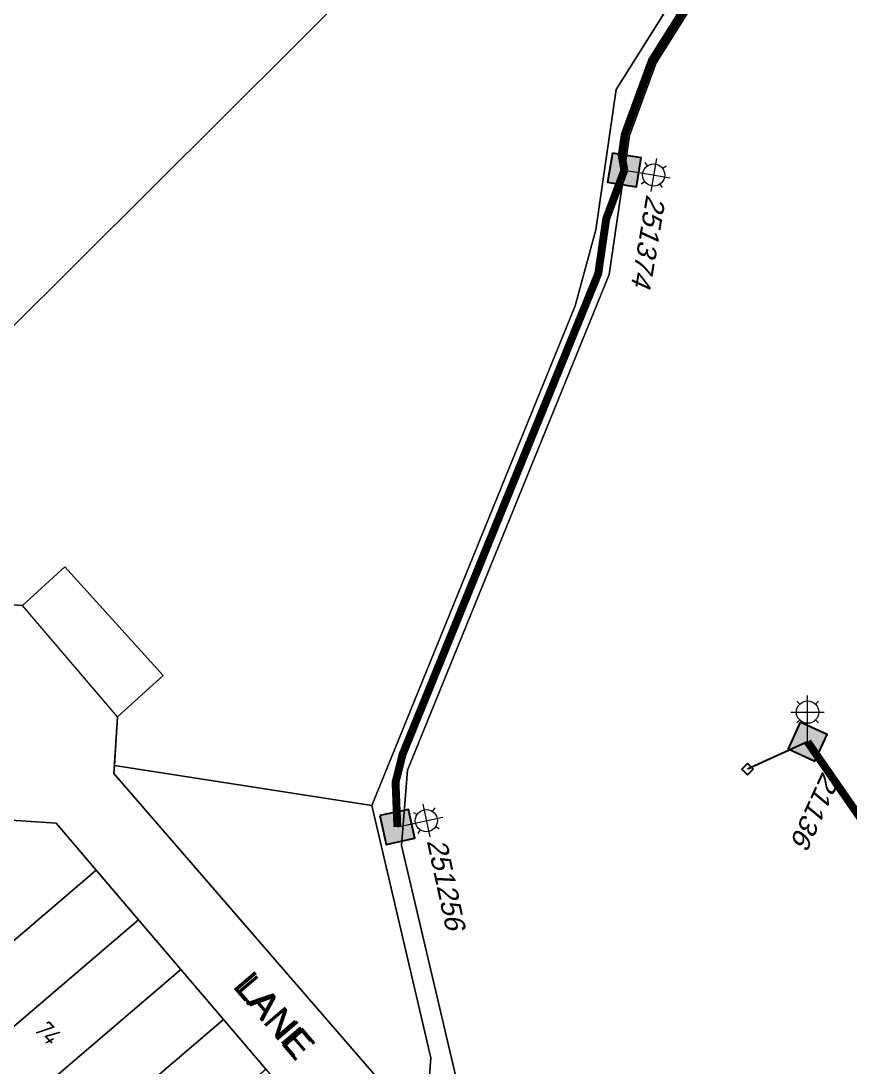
# Model space of a CAD drawing. Header units: metres. Extents: x 296308 to 298462, y 6229542 to 6231092.
# Drawn here: x 297510 to 297593.7, y 6230347.5 to 6230453.2 of the extents above; entities that cross this region are included whole.
import ezdxf
from ezdxf.enums import TextEntityAlignment as Align

# ---------------------------------------------------------------- set-up
doc = ezdxf.new("R2010")
doc.units = ezdxf.units.M
doc.linetypes.add('Cable Exist UG', pattern=[8.2, 4, -1.2, 1.8, -1.2])
doc.linetypes.add('IECLCENT', pattern=[15.5, 9.5, -2, 2, -2])
doc.layers.get('0').update_dxf_attribs({"color": 6})
doc.layers.add('Cadastre Land Parcels_SP_EXT', color=9, linetype='Continuous', lineweight=5)
doc.layers.add('Cadastre Roads_SP_EXT', color=94, linetype='Continuous', lineweight=15)
for name, color, linetype in [('Equip_SP_SL_EXT', 7, 'Continuous'), ('Mains_LV_EXT', 7, 'Continuous'), ('Mains_SL_EXT', 7, 'Continuous'), ('Notes_LV_MISC', 7, 'Continuous'), ('Notes_SP_MISC', 7, 'Continuous'), ('Services_SP_EXT', 7, 'Continuous'), ('SupportsUG_SP_LV_SL_EXT', 7, 'Continuous')]:
    doc.layers.add(name, color=color, linetype=linetype)
doc.styles.add('COLUMN_LABEL', font='arial.ttf')
doc.styles.add('iecARIAL', font='arial.ttf', dxfattribs={"height": 2})
doc.styles.add('ieISOCP', font='isocp.shx')
doc.styles.add('POLE_LABEL', font='arial.ttf')
doc.styles.get("Standard").update_dxf_attribs({"font": 'arial.ttf'})

# ---------------------------------------------------------------- blocks, each defined once
blk = doc.blocks.new('COLUMN_EXT')
blk.add_hatch(color=256).paths.add_polyline_path([(-1.49, 1.48), (-1.49, -1.49), (1.48, -1.49), (1.48, 1.48)])
blk.add_lwpolyline([(-1.49, -1.49), (1.48, -1.49), (1.48, 1.48), (-1.49, 1.48)], close=True)
at = {"style": 'COLUMN_LABEL', "oblique": 15, "flags": 8}
blk.add_attdef('ASSET_NUM', text='', height=2, dxfattribs=at).set_placement((2, 2), align=Align.BOTTOM_LEFT)
at = {"flags": 9}
for tag, style, p in [('STRUCTURE_PLANT_NUMBER', 'POLE_LABEL', (1.81, 0.03)), ('STREET_CODE', 'COLUMN_LABEL', (1.81, -0.2))]:
    blk.add_attdef(tag, text='', height=0.2, dxfattribs=dict(at, style=style)).set_placement(p, align=Align.MIDDLE_LEFT)
for tag, p in [('COLUMN_TYPE', (1.81, -0.4)), ('OWNED_BY', (1.81, -0.6)), ('STATE', (1.81, -0.8)), ('USAGE', (1.81, -1)), ('STREETNAME', (1.81, -1.6)), ('SUBURB', (1.81, -1.8)), ('LEGEND', (1.81, -1.2)), ('LOCATION', (1.81, -1.4)), ('NOTES', (1.81, -2))]:
    blk.add_attdef(tag, text='', height=0.2, dxfattribs=at).set_placement(p, align=Align.MIDDLE_LEFT)
at = {"flags": 1}
blk.add_attdef('Z', (1.81, -2.35), '', height=0.2, dxfattribs=at)
blk = doc.blocks.new('*U169')
at = {"lineweight": 15}
for p, q in [((0, 1.75), (0, 6.25)), ((-1.46, 5.46), (-1.06, 5.06)), ((1.46, 5.46), (1.06, 5.06)), ((-2.25, 4), (2.25, 4)), ((-1.46, 2.54), (-1.06, 2.94)), ((1.46, 2.54), (1.06, 2.94)), ((0, 0), (0, 2.5))]:
    blk.add_line(p, q, dxfattribs=at)
blk.add_circle((0, 4), 1.5, dxfattribs=at)
at = {"style": 'iecARIAL', "oblique": 15, "flags": 9}
blk.add_attdef('ASSET_NUM', text='', height=2, dxfattribs=at).set_placement((1.5, 1.5), align=Align.BOTTOM_RIGHT)
for tag, p, height, flags in [('CONSTRUCTED_VOLTAGE', (0.98, -0.65), 0.2, 9), ('CONTROL_TYPE', (0.98, -0.85), 0.2, 9), ('LANTERN_PURPOSE', (0.98, -1.05), 0.2, 9), ('LANTERN_TYPE', (0.98, -1.25), 0.2, 9), ('NO_PHASES', (0.98, -1.45), 0.2, 9), ('LNUMBER', (2.18, -3.25), 2.5, 8), ('OPERATING_VOLTAGE', (0.98, -1.65), 0.2, 9), ('ORIENTATION', (0.98, -1.85), 0.2, 9), ('OWNED_BY', (0.98, -2.05), 0.2, 9), ('STATE', (0.98, -2.25), 0.2, 9), ('USAGE', (0.98, -2.45), 0.2, 9), ('CEXIST', (0.98, -2.65), 0.2, 9), ('CNEW', (0.98, -2.85), 0.2, 9), ('CNUMBER', (0.98, -3.05), 0.2, 9), ('CREMOVE', (0.98, -3.25), 0.2, 9), ('CREPLACE', (0.98, -3.45), 0.2, 9), ('LKINGHEIGHT', (0.98, -3.65), 0.2, 9), ('LBRACKET', (0.98, -3.85), 0.2, 9), ('LBRACKETVOCAB', (0.98, -4.05), 0.2, 9), ('LCATEGORY', (0.98, -4.25), 0.2, 9), ('LCHARGE1', (0.98, -4.45), 0.2, 9), ('LCHARGE1PERCENT', (0.98, -4.65), 0.2, 9), ('LCHARGE2', (0.98, -4.85), 0.2, 9), ('LCHARGE2PERCENT', (0.98, -5.05), 0.2, 9), ('LCHARGE3', (0.98, -5.25), 0.2, 9), ('LCHARGE3PERCENT', (0.98, -5.45), 0.2, 9), ('LEXIST', (0.98, -5.65), 0.2, 9), ('LLAMP', (0.98, -5.85), 0.2, 9), ('LLAMPVOCAB', (0.98, -6.05), 0.2, 9), ('LMAST', (0.98, -6.25), 0.2, 9), ('LMASTVOCAB', (0.98, -6.45), 0.2, 9), ('LNEW', (0.98, -6.65), 0.2, 9), ('LANTNUMBER', (0.98, -6.85), 0.2, 9), ('LOUTREACH', (0.98, -7.25), 0.2, 9), ('LOUTREACHVOCAB', (0.98, -7.45), 0.2, 9), ('LRATECODE', (0.98, -7.65), 0.2, 9), ('LREMOVE', (0.98, -7.85), 0.2, 9), ('LREPLACE', (0.98, -8.05), 0.2, 9), ('LTYPE', (0.98, -8.25), 0.2, 9), ('LTYPEVOCAB', (0.98, -8.45), 0.2, 9), ('STREETNAME', (0.98, -9.25), 0.2, 9), ('SUBURB', (0.98, -9.45), 0.2, 1), ('LEGEND', (0.98, -8.65), 0.2, 9), ('LOCATION', (0.98, -8.85), 0.2, 9), ('NOTES', (0.98, -9.05), 0.2, 9)]:
    blk.add_attdef(tag, p, '', height=height, dxfattribs=dict(flags=flags))
blk = doc.blocks.new('CCP_EXT')
at = {"flags": 9}
for tag, p in [('STATE', (0, -1.8)), ('USAGE', (0, -1.2)), ('LEGEND', (0, -1.4)), ('LIFE_SUPPORT', (0, -1.6)), ('NOTES', (0, -2))]:
    blk.add_attdef(tag, text='', height=0.2, dxfattribs=at).set_placement(p, align=Align.MIDDLE_LEFT)
blk.add_wipeout([(0, 0.57), (0.57, 0), (0, -0.57), (-0.57, 0)])
blk.add_lwpolyline([(-0.57, 0), (0, 0.57), (0.57, 0), (0, -0.57), (-0.57, 0)])
at = {"flags": 1}
blk.add_attdef('Z', (0, 0), '', height=0.2, dxfattribs=at)
at = {"flags": 9}
for tag, p in [('CCP_TYPE', (0, 0)), ('CONSTRUCTED_VOLTAGE', (0, -0.2)), ('OPERATING_VOLTAGE', (0, -0.6)), ('ORIENTATION', (0, -0.8)), ('OWNED_BY', (0, -1)), ('NO_PHASES', (0, -0.4))]:
    blk.add_attdef(tag, text='', height=0.2, dxfattribs=at).set_placement(p, align=Align.MIDDLE_LEFT)

msp = doc.modelspace()

# ---------------------------------------------------------------- linework, layer by layer
at = {"layer": 'Cadastre Land Parcels_SP_EXT', "linetype": 'Continuous'}
for points in [[(297463.05, 6230453.75), (297474.74, 6230440.4), (297472.35, 6230438.24), (297471.98, 6230432.52), (297493.79, 6230407.05), (297589.03, 6230501.79)], [(297592.11, 6230481.26), (297570.11, 6230446.25), (297568.03, 6230432.05), (297565.94, 6230424.39), (297545.42, 6230373.96), (297551.38, 6230348.48), (297550.81, 6230340.87), (297552.18, 6230338.91), (297554.39, 6230344.43), (297548.42, 6230369.9), (297549.02, 6230377.51), (297569.39, 6230427.56), (297571.44, 6230441.58), (297574.15, 6230448.93), (297591.23, 6230476.11)], [(297591.23, 6230476.11), (297574.15, 6230448.93), (297571.44, 6230441.58), (297569.39, 6230427.56), (297549.02, 6230377.51), (297548.42, 6230369.9), (297554.39, 6230344.43), (297552.18, 6230338.91), (297553.17, 6230337.68), (297558.74, 6230337.32), (297560.82, 6230339.2), (297570.74, 6230328.2), (297564.95, 6230322.97), (297585.06, 6230300.68), (297593.13, 6230296.21), (297603.02, 6230291.49)]]:
    msp.add_lwpolyline(points, dxfattribs=at)
for points in [[(297565.94, 6230424.39), (297568.03, 6230432.05), (297570.11, 6230446.25), (297592.11, 6230481.26), (297592.19, 6230499.19), (297589.03, 6230501.79), (297493.79, 6230407.05), (297504.54, 6230394.5), (297510.11, 6230394.15), (297514.41, 6230398.05), (297524.34, 6230387.08), (297519.72, 6230382.91), (297519.41, 6230377.98), (297545.42, 6230373.96), (297565.94, 6230424.39)], [(297551.38, 6230348.48), (297545.42, 6230373.96), (297519.41, 6230377.98), (297519.36, 6230377.19), (297550.81, 6230340.87), (297551.38, 6230348.48)], [(297517.57, 6230367.43), (297513.53, 6230372.17), (297507.96, 6230372.53), (297491.38, 6230357.57), (297491.01, 6230351.85), (297494.5, 6230347.75), (297517.57, 6230367.43)], [(297521.85, 6230362.41), (297517.57, 6230367.43), (297494.5, 6230347.75), (297498.79, 6230342.73), (297521.85, 6230362.41)], [(297526.13, 6230357.39), (297521.85, 6230362.41), (297498.79, 6230342.73), (297503.07, 6230337.71), (297526.13, 6230357.39)], [(297530.42, 6230352.36), (297526.13, 6230357.39), (297503.07, 6230337.71), (297507.35, 6230332.68), (297530.42, 6230352.36)], [(297534.7, 6230347.34), (297530.42, 6230352.36), (297507.35, 6230332.68), (297511.64, 6230327.66), (297534.7, 6230347.34)]]:
    msp.add_lwpolyline(points, close=True, dxfattribs=at)
at = {"layer": 'Cadastre Roads_SP_EXT', "linetype": 'Continuous'}
for points in [[(297510.11, 6230394.15), (297504.54, 6230394.5), (297493.79, 6230407.05), (297471.98, 6230432.52), (297472.35, 6230438.24), (297474.74, 6230440.4), (297467, 6230449.24)], [(297560.82, 6230339.2), (297558.74, 6230337.32), (297553.17, 6230337.68), (297552.18, 6230338.91), (297550.81, 6230340.87), (297519.36, 6230377.19), (297519.72, 6230382.91), (297510.11, 6230394.15)], [(297491.38, 6230357.57), (297507.96, 6230372.53), (297513.53, 6230372.17)], [(297513.53, 6230372.17), (297517.57, 6230367.43), (297521.85, 6230362.41), (297526.13, 6230357.39), (297530.42, 6230352.36), (297534.7, 6230347.34), (297538.98, 6230342.32), (297543.26, 6230337.3), (297547.29, 6230332.58), (297546.92, 6230326.85)]]:
    msp.add_lwpolyline(points, dxfattribs=at)
at = {"layer": 'Mains_LV_EXT', "linetype": 'IECLCENT', "lineweight": 30, "ltscale": 0.5, "const_width": 0.2, "flags": 128}
msp.add_lwpolyline([(297623.27, 6230356.81), (297624.14, 6230363.71), (297596.24, 6230370.56), (297589.43, 6230380.38)], dxfattribs=at)
at = {"layer": 'Mains_SL_EXT', "linetype": 'Cable Exist UG'}
for points in [[(297570.93, 6230438.06), (297570.65, 6230439.58), (297570.65, 6230439.58), (297570.96, 6230441.7), (297573.7, 6230449.15), (297589.99, 6230475.08), (297591.35, 6230476.36)], [(297547.99, 6230371.79), (297547.81, 6230376.3), (297548.52, 6230379.11), (297568.29, 6230427.66), (297569.09, 6230433.19), (297570.93, 6230438.1)], [(297623.27, 6230356.81), (297618.96, 6230364.98), (297596.24, 6230370.56), (297589.43, 6230380.38)]]:
    msp.add_lwpolyline(points, dxfattribs=at)
at = {"layer": 'Notes_SP_MISC', "const_width": 0.8}
for points in [[(297570.93, 6230438.06), (297570.65, 6230439.58), (297570.65, 6230439.58), (297570.96, 6230441.7), (297573.7, 6230449.15), (297589.99, 6230475.08), (297591.35, 6230476.36)], [(297547.99, 6230371.79), (297547.81, 6230376.3), (297548.52, 6230379.11), (297568.29, 6230427.66), (297569.09, 6230433.19), (297570.93, 6230438.1)], [(297623.27, 6230356.81), (297618.96, 6230364.98), (297596.24, 6230370.56), (297589.43, 6230380.38)]]:
    msp.add_lwpolyline(points, dxfattribs=at)

# ---------------------------------------------------------------- block references
at = {"layer": 'Equip_SP_SL_EXT', "xscale": 0.75, "yscale": 0.75, "zscale": 0.75}
for p, rotation in [((297570.93, 6230438.1), 260.3982064639751), ((297547.99, 6230371.79), 282.1849921047154)]:
    msp.add_blockref('*U169', p, dxfattribs=dict(at, rotation=rotation))
msp.add_blockref('*U169', (297589.43, 6230380.38), dxfattribs=at)
at = {"layer": 'Notes_LV_MISC'}
ref = msp.add_blockref('COLUMN_EXT', (297570.93, 6230438.1), dxfattribs=dict(at, rotation=260.3982064639751))
ref.add_attrib('ASSET_NUM', '251374', dxfattribs={"layer": '0', "height": 2, "rotation": 260.3982, "style": 'COLUMN_LABEL', "oblique": 15}).set_placement((297572.57, 6230435.8), align=Align.BOTTOM_LEFT)
ref = msp.add_blockref('COLUMN_EXT', (297589.43, 6230380.38), dxfattribs=dict(at, rotation=245.346970787529))
ref.add_attrib('ASSET_NUM', '21136', dxfattribs={"layer": '0', "height": 2, "rotation": 245.347, "style": 'COLUMN_LABEL', "oblique": 15}).set_placement((297590.41, 6230377.73), align=Align.BOTTOM_LEFT)
ref = msp.add_blockref('COLUMN_EXT', (297547.99, 6230371.79), dxfattribs=dict(at, rotation=282.1849921047154))
ref.add_attrib('ASSET_NUM', '251256', dxfattribs={"layer": '0', "height": 2, "rotation": 282.185, "style": 'COLUMN_LABEL', "oblique": 15}).set_placement((297550.37, 6230370.26), align=Align.BOTTOM_LEFT)
at = {"layer": 'SupportsUG_SP_LV_SL_EXT'}
ref = msp.add_blockref('COLUMN_EXT', (297570.93, 6230438.1), dxfattribs=dict(at, rotation=260.3982064639751))
ref.add_attrib('ASSET_NUM', '251374', dxfattribs={"layer": '0', "height": 2, "rotation": 260.3982, "style": 'COLUMN_LABEL', "oblique": 15}).set_placement((297572.57, 6230435.8), align=Align.BOTTOM_LEFT)
ref = msp.add_blockref('COLUMN_EXT', (297589.43, 6230380.38), dxfattribs=dict(at, rotation=245.346970787529))
ref.add_attrib('ASSET_NUM', '21136', dxfattribs={"layer": '0', "height": 2, "rotation": 245.347, "style": 'COLUMN_LABEL', "oblique": 15}).set_placement((297590.41, 6230377.73), align=Align.BOTTOM_LEFT)
ref = msp.add_blockref('COLUMN_EXT', (297547.99, 6230371.79), dxfattribs=dict(at, rotation=282.1849921047154))
ref.add_attrib('ASSET_NUM', '251256', dxfattribs={"layer": '0', "height": 2, "rotation": 282.185, "style": 'COLUMN_LABEL', "oblique": 15}).set_placement((297550.37, 6230370.26), align=Align.BOTTOM_LEFT)

# ---------------------------------------------------------------- texts
at = {"layer": 'Cadastre Land Parcels_SP_EXT', "style": 'ieISOCP', "oblique": 15}
msp.add_text('74', height=1.8, rotation=314.4431, dxfattribs=at).set_placement((297511.11, 6230351.36))
at = {"layer": 'Cadastre Roads_SP_EXT'}
msp.add_text('LANE', height=2.75, rotation=310.4585, dxfattribs=at).set_placement((297535.57, 6230352.75), align=Align.MIDDLE_CENTER)
at = {"layer": 'Notes_LV_MISC'}
msp.add_text('LANE', height=2.5, rotation=310.4585, dxfattribs=at).set_placement((297535.57, 6230352.75), align=Align.MIDDLE_CENTER)

# ---------------------------------------------------------------- next in the draw order: block references
at = {"layer": 'Services_SP_EXT'}
msp.add_blockref('CCP_EXT', (297583.37, 6230377.63), dxfattribs=at)

# ---------------------------------------------------------------- next in the draw order: linework, layer by layer
msp.add_lwpolyline([(297589.43, 6230380.38), (297583.37, 6230377.63)], dxfattribs=at)

doc.saveas('drawing.dxf')
